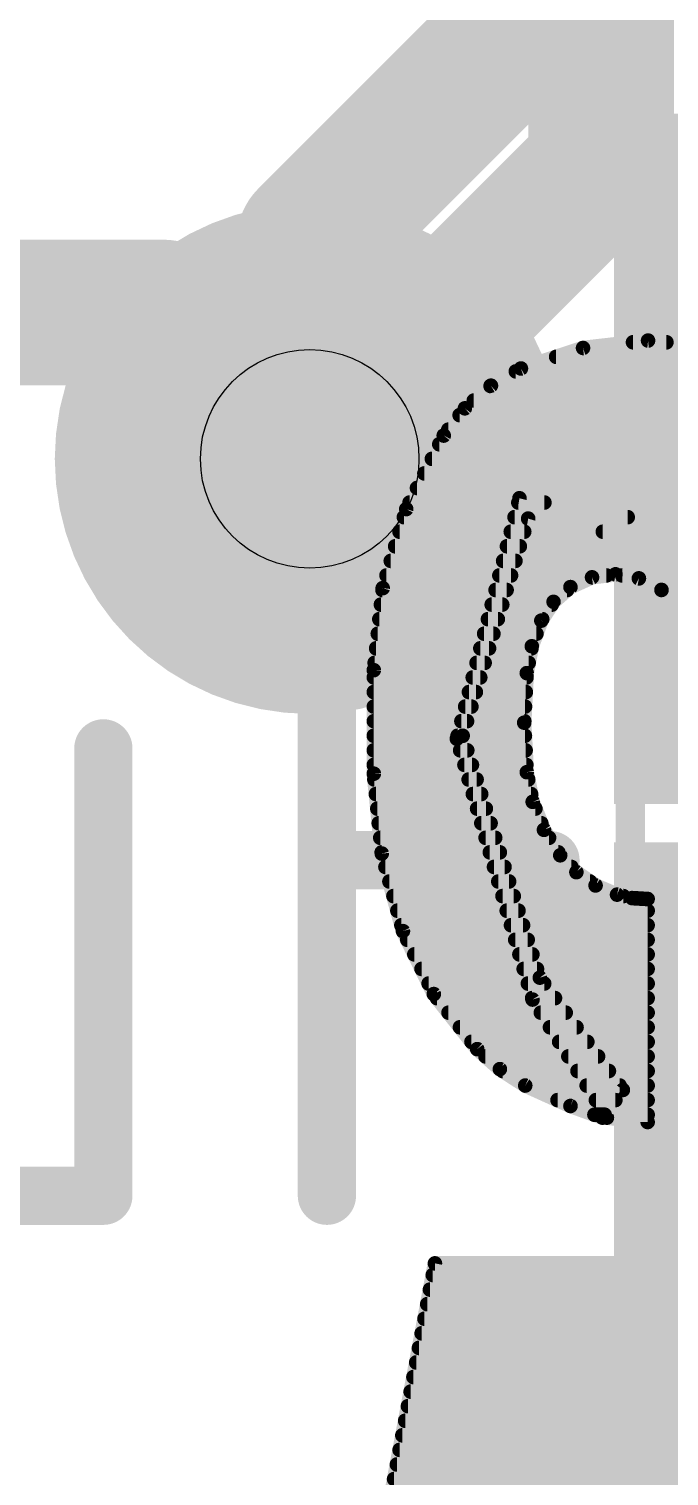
# Model space of a CAD drawing. Extents: x -26 to 81, y -15 to 33.
# Drawn here: x 6.368 to 7.485, y 24.897 to 27.419 of the extents above; entities that cross this region are included whole.
import ezdxf

# ---------------------------------------------------------------- set-up
doc = ezdxf.new("R2010")
doc.units = 0
for name, color, linetype in [('1', 12, 'CONTINUOUS'), ('16', 132, 'CONTINUOUS'), ('18', 110, 'CONTINUOUS'), ('22', 53, 'CONTINUOUS'), ('27', 253, 'CONTINUOUS'), ('29', 253, 'CONTINUOUS'), ('39', 12, 'CONTINUOUS'), ('44', 253, 'CONTINUOUS')]:
    doc.layers.add(name, color=color, linetype=linetype)

# ---------------------------------------------------------------- blocks, each defined once
blk = doc.blocks.new('RECT')
blk.add_solid([(-0.5, -0.5), (0.5, -0.5), (-0.5, 0.5), (0.5, 0.5)])
blk = doc.blocks.new('ROUNDV')
at = {"const_width": 0.5}
blk.add_lwpolyline([(0, -0.25, 1), (0, 0.25, 1), (0, -0.25)], format="xyb", dxfattribs=at)

msp = doc.modelspace()

# ---------------------------------------------------------------- linework, layer by layer
at = {"layer": '1', "const_width": 0.254}
for points in [[(6.858, 27.051), (7.5899, 27.7829)], [(6.858, 26.67), (6.858, 27.051)], [(4.699, 26.925), (6.603, 26.925)], [(6.603, 26.925), (6.858, 26.67)], [(8.04, 26.67), (6.858, 26.67)]]:
    msp.add_lwpolyline(points, dxfattribs=at)
at = {"layer": '1', "const_width": 0.127}
for points in [[(6.9215, 27.051, 1), (6.7945, 27.051)], [(6.8131, 27.0959, 1), (6.9029, 27.0061)], [(6.6479, 26.9699, 1), (6.5581, 26.8801)], [(6.603, 26.8615, 1), (6.603, 26.9885)], [(6.858, 26.7335, 1), (6.858, 26.6065)], [(6.8131, 26.6251, 1), (6.9029, 26.7149)], [(6.7945, 26.67, 1), (6.9215, 26.67)]]:
    msp.add_lwpolyline(points, format="xyb", dxfattribs=at)
at = {"layer": '16', "const_width": 0.254}
for points in [[(7.366, 29.591), (7.366, 27.178)], [(7.366, 27.178), (6.858, 26.67)], [(9.906, 26.67), (6.858, 26.67)]]:
    msp.add_lwpolyline(points, dxfattribs=at)
at = {"layer": '16', "const_width": 0.127}
for points in [[(7.4109, 27.1331, 1), (7.3211, 27.2229)], [(7.3025, 27.178, 1), (7.4295, 27.178)], [(6.858, 26.7335, 1), (6.858, 26.6065)], [(6.8131, 26.7149, 1), (6.9029, 26.6251)]]:
    msp.add_lwpolyline(points, format="xyb", dxfattribs=at)
at = {"layer": '22', "const_width": 0.0254}
for points in [[(7.3346, 26.8633), (7.448, 26.8762)], [(7.4218, 26.8732), (7.48, 26.8732)], [(7.448, 26.8762), (7.5616, 26.8656)], [(7.2263, 26.8275), (7.3346, 26.8633)], [(7.2877, 26.8478), (7.6153, 26.8478)], [(7.1741, 26.7976), (7.2263, 26.8275)], [(7.2174, 26.8224), (7.6588, 26.8224)], [(7.1286, 26.7581), (7.1741, 26.7976)], [(7.1734, 26.797), (7.6879, 26.797)], [(7.1441, 26.7716), (7.7098, 26.7716)], [(7.0917, 26.7106), (7.1286, 26.7581)], [(7.1194, 26.7462), (7.73, 26.7462)], [(7.0996, 26.7208), (7.7494, 26.7208)], [(7.0264, 26.5825), (7.0917, 26.7106)], [(7.0839, 26.6954), (7.7639, 26.6954)], [(7.071, 26.67), (7.7783, 26.67)], [(7.058, 26.6446), (7.7919, 26.6446)], [(7.0451, 26.6192), (7.8015, 26.6192)], [(7.1145, 26.1823), (7.2238, 26.6014)], [(7.2238, 26.6014), (7.5286, 26.5481)], [(6.9853, 26.4447), (7.0264, 26.5825)], [(7.0321, 26.5938), (7.8111, 26.5938)], [(7.2218, 26.5938), (7.2673, 26.5938)], [(7.0222, 26.5684), (7.8207, 26.5684)], [(7.239, 26.5659), (7.1247, 26.1874)], [(7.2152, 26.5684), (7.4125, 26.5684)], [(7.5133, 26.5176), (7.239, 26.5659)], [(7.0146, 26.543), (7.2321, 26.543)], [(7.2086, 26.543), (7.5316, 26.543)], [(7.3691, 26.543), (7.8267, 26.543)], [(7.007, 26.5176), (7.2244, 26.5176)], [(7.2019, 26.5176), (7.5468, 26.5176)], [(6.9994, 26.4922), (7.2167, 26.4922)], [(7.1953, 26.4922), (7.5619, 26.4922)], [(7.3913, 26.4688), (7.3503, 26.4636)], [(7.432, 26.4617), (7.3913, 26.4688)], [(6.9698, 26.3017), (6.9853, 26.4447)], [(6.9919, 26.4668), (7.2091, 26.4668)], [(7.1887, 26.4668), (7.3753, 26.4668)], [(7.3127, 26.4465), (7.2832, 26.4208)], [(7.3503, 26.4636), (7.3127, 26.4465)], [(7.4029, 26.4668), (7.577, 26.4668)], [(7.4714, 26.4416), (7.432, 26.4617)], [(6.9849, 26.4414), (7.2014, 26.4414)], [(7.1821, 26.4414), (7.3068, 26.4414)], [(7.2832, 26.4208), (7.2619, 26.3881)], [(7.5032, 26.4109), (7.4714, 26.4416)], [(7.4716, 26.4414), (7.5921, 26.4414)], [(6.9822, 26.416), (7.1937, 26.416)], [(7.1754, 26.416), (7.2801, 26.416)], [(6.9794, 26.3906), (7.1861, 26.3906)], [(7.1688, 26.3906), (7.2635, 26.3906)], [(7.2619, 26.3881), (7.2454, 26.3434)], [(6.9767, 26.3652), (7.1784, 26.3652)], [(7.1622, 26.3652), (7.2534, 26.3652)], [(7.2454, 26.3434), (7.2365, 26.2966)], [(6.9739, 26.3398), (7.1707, 26.3398)], [(7.1556, 26.3398), (7.2447, 26.3398)], [(6.9698, 26.1214), (6.9698, 26.3017)], [(6.9712, 26.3144), (7.1631, 26.3144)], [(7.149, 26.3144), (7.2399, 26.3144)], [(7.2365, 26.2966), (7.232, 26.2103)], [(6.9698, 26.289), (7.1554, 26.289)], [(7.1423, 26.289), (7.2361, 26.289)], [(6.9698, 26.2636), (7.1477, 26.2636)], [(7.1357, 26.2636), (7.2348, 26.2636)], [(6.9698, 26.2382), (7.14, 26.2382)], [(7.1291, 26.2382), (7.2335, 26.2382)], [(6.9698, 26.2128), (7.1324, 26.2128)], [(7.1225, 26.2128), (7.2322, 26.2128)], [(7.232, 26.2103), (7.2365, 26.1239)], [(6.9698, 26.1874), (7.1247, 26.1874)], [(7.2466, 25.7277), (7.1145, 26.1823)], [(7.1158, 26.1874), (7.2332, 26.1874)], [(7.1247, 26.1874), (7.2593, 25.7658)], [(6.9698, 26.162), (7.1328, 26.162)], [(7.1204, 26.162), (7.2345, 26.162)], [(6.9698, 26.1366), (7.1409, 26.1366)], [(6.9837, 25.9821), (6.9698, 26.1214)], [(7.1278, 26.1366), (7.2358, 26.1366)], [(7.2365, 26.1239), (7.2468, 26.0723)], [(6.9708, 26.1112), (7.149, 26.1112)], [(7.1352, 26.1112), (7.239, 26.1112)], [(6.9734, 26.0858), (7.1571, 26.0858)], [(7.1425, 26.0858), (7.2441, 26.0858)], [(7.2468, 26.0723), (7.2665, 26.0234)], [(6.9759, 26.0604), (7.1652, 26.0604)], [(7.1499, 26.0604), (7.2516, 26.0604)], [(6.9784, 26.035), (7.1734, 26.035)], [(7.1573, 26.035), (7.2618, 26.035)], [(7.2665, 26.0234), (7.2949, 25.9791)], [(6.981, 26.0096), (7.1815, 26.0096)], [(7.1647, 26.0096), (7.2754, 26.0096)], [(6.9835, 25.9842), (7.1896, 25.9842)], [(7.0206, 25.847), (6.9837, 25.9821)], [(7.1721, 25.9842), (7.2916, 25.9842)], [(7.2949, 25.9791), (7.3231, 25.9497)], [(6.9901, 25.9588), (7.1977, 25.9588)], [(7.1794, 25.9588), (7.3143, 25.9588)], [(7.3231, 25.9497), (7.3565, 25.9265)], [(6.997, 25.9334), (7.2058, 25.9334)], [(7.1868, 25.9334), (7.3466, 25.9334)], [(7.3565, 25.9265), (7.3939, 25.9105)], [(7.004, 25.908), (7.2139, 25.908)], [(7.1942, 25.908), (7.4049, 25.908)], [(7.3939, 25.9105), (7.4203, 25.9045)], [(7.4203, 25.9045), (7.4473, 25.9029)], [(7.4473, 25.9029), (7.4473, 25.5143)], [(7.0109, 25.8826), (7.222, 25.8826)], [(7.2016, 25.8826), (7.4473, 25.8826)], [(7.0178, 25.8572), (7.2301, 25.8572)], [(7.0744, 25.7373), (7.0206, 25.847)], [(7.209, 25.8572), (7.4473, 25.8572)], [(7.0281, 25.8318), (7.2382, 25.8318)], [(7.2164, 25.8318), (7.4473, 25.8318)], [(7.0405, 25.8064), (7.2463, 25.8064)], [(7.2237, 25.8064), (7.4473, 25.8064)], [(7.053, 25.781), (7.2544, 25.781)], [(7.2311, 25.781), (7.4473, 25.781)], [(7.2593, 25.7658), (7.4041, 25.5702)], [(7.0654, 25.7556), (7.2669, 25.7556)], [(7.1501, 25.6413), (7.0744, 25.7373)], [(7.2385, 25.7556), (7.4473, 25.7556)], [(7.08, 25.7302), (7.2857, 25.7302)], [(7.2459, 25.7302), (7.4473, 25.7302)], [(7.3762, 25.5219), (7.2466, 25.7277)], [(7.1, 25.7048), (7.3045, 25.7048)], [(7.261, 25.7048), (7.4473, 25.7048)], [(7.12, 25.6794), (7.3233, 25.6794)], [(7.277, 25.6794), (7.4473, 25.6794)], [(7.1401, 25.654), (7.3421, 25.654)], [(7.1896, 25.6064), (7.1501, 25.6413)], [(7.293, 25.654), (7.4473, 25.654)], [(7.1645, 25.6286), (7.3609, 25.6286)], [(7.309, 25.6286), (7.4473, 25.6286)], [(7.2339, 25.5778), (7.1896, 25.6064)], [(7.1946, 25.6032), (7.3797, 25.6032)], [(7.325, 25.6032), (7.4473, 25.6032)], [(7.3127, 25.5422), (7.2339, 25.5778)], [(7.2339, 25.5778), (7.3985, 25.5778)], [(7.341, 25.5778), (7.4473, 25.5778)], [(7.4041, 25.5702), (7.3685, 25.5219)], [(7.2901, 25.5524), (7.391, 25.5524)], [(7.3685, 25.5219), (7.3127, 25.5422)], [(7.357, 25.5524), (7.4473, 25.5524)], [(7.3545, 25.527), (7.3723, 25.527)], [(7.373, 25.527), (7.4473, 25.527)], [(7.4473, 25.5143), (7.3762, 25.5219)], [(7.0764, 25.2679), (7.0028, 24.8793)], [(9.1338, 25.2679), (7.0764, 25.2679)], [(7.0726, 25.2476), (9.1521, 25.2476)], [(7.0677, 25.2222), (9.175, 25.2222)], [(7.0629, 25.1968), (9.1979, 25.1968)], [(7.0581, 25.1714), (9.2208, 25.1714)], [(7.0533, 25.146), (9.2437, 25.146)], [(7.0485, 25.1206), (9.2667, 25.1206)], [(7.0437, 25.0952), (9.2896, 25.0952)], [(7.0389, 25.0698), (9.3125, 25.0698)], [(7.0341, 25.0444), (9.3354, 25.0444)], [(7.0293, 25.019), (9.3583, 25.019)], [(7.0245, 24.9936), (9.3812, 24.9936)], [(7.0196, 24.9682), (9.4041, 24.9682)], [(7.0148, 24.9428), (9.427, 24.9428)], [(7.01, 24.9174), (9.4499, 24.9174)], [(7.0052, 24.892), (9.4728, 24.892)]]:
    msp.add_lwpolyline(points, dxfattribs=at)
at = {"layer": '22', "const_width": 0.0127}
for points in [[(7.4218, 26.8796, 1), (7.4218, 26.8668)], [(7.4486, 26.8825, 1), (7.4474, 26.8699)], [(7.4487, 26.8699, 1), (7.4473, 26.8825)], [(7.48, 26.8668, 1), (7.48, 26.8796)], [(7.2877, 26.8542, 1), (7.2877, 26.8415)], [(7.3339, 26.8696, 1), (7.3354, 26.857)], [(7.3366, 26.8573, 1), (7.3326, 26.8693)], [(7.2174, 26.8288, 1), (7.2174, 26.8161)], [(7.2243, 26.8335, 1), (7.2283, 26.8215)], [(7.2295, 26.822, 1), (7.2231, 26.833)], [(7.1734, 26.8034, 1), (7.1734, 26.7906)], [(7.1709, 26.8031, 1), (7.1772, 26.7921)], [(7.1782, 26.7928, 1), (7.1699, 26.8024)], [(7.1441, 26.778, 1), (7.1441, 26.7653)], [(7.1194, 26.7526, 1), (7.1194, 26.7399)], [(7.1245, 26.7629, 1), (7.1328, 26.7533)], [(7.1336, 26.7542, 1), (7.1236, 26.762)], [(7.0996, 26.7272, 1), (7.0996, 26.7144)], [(7.0867, 26.7145, 1), (7.0967, 26.7067)], [(7.0974, 26.7077, 1), (7.086, 26.7135)], [(7.0839, 26.7018, 1), (7.0839, 26.6891)], [(7.071, 26.6764, 1), (7.071, 26.6637)], [(7.058, 26.651, 1), (7.058, 26.6382)], [(7.0451, 26.6256, 1), (7.0451, 26.6129)], [(7.2249, 26.6077, 1), (7.2227, 26.5951)], [(7.2299, 26.5998, 1), (7.2177, 26.603)], [(7.0207, 26.5854, 1), (7.032, 26.5796)], [(7.0324, 26.5807, 1), (7.0203, 26.5843)], [(7.0321, 26.6002, 1), (7.0321, 26.5875)], [(7.2218, 26.6002, 1), (7.2218, 26.5875)], [(7.2673, 26.5875, 1), (7.2673, 26.6002)], [(7.0222, 26.5748, 1), (7.0222, 26.562)], [(7.2152, 26.5748, 1), (7.2152, 26.562)], [(7.2401, 26.5722, 1), (7.2379, 26.5596)], [(7.2451, 26.5641, 1), (7.2329, 26.5677)], [(7.4125, 26.562, 1), (7.4125, 26.5748)], [(7.0146, 26.5494, 1), (7.0146, 26.5367)], [(7.2086, 26.5494, 1), (7.2086, 26.5367)], [(7.2321, 26.5367, 1), (7.2321, 26.5494)], [(7.3691, 26.5494, 1), (7.3691, 26.5367)], [(7.007, 26.524, 1), (7.007, 26.5113)], [(7.2019, 26.524, 1), (7.2019, 26.5113)], [(7.2244, 26.5113, 1), (7.2244, 26.524)], [(6.9994, 26.4986, 1), (6.9994, 26.4858)], [(7.1953, 26.4986, 1), (7.1953, 26.4858)], [(7.2167, 26.4858, 1), (7.2167, 26.4986)], [(7.3924, 26.4751, 1), (7.3902, 26.4626)], [(7.3921, 26.4625, 1), (7.3905, 26.4751)], [(6.9916, 26.444, 1), (6.979, 26.4454)], [(6.9919, 26.4732, 1), (6.9919, 26.4605)], [(7.1887, 26.4732, 1), (7.1887, 26.4605)], [(7.2091, 26.4605, 1), (7.2091, 26.4732)], [(7.3101, 26.4523, 1), (7.3153, 26.4407)], [(7.3169, 26.4417, 1), (7.3085, 26.4513)], [(7.3495, 26.4699, 1), (7.3511, 26.4573)], [(7.3529, 26.4578, 1), (7.3477, 26.4694)], [(7.3753, 26.4605, 1), (7.3753, 26.4732)], [(7.4029, 26.4732, 1), (7.4029, 26.4605)], [(7.4349, 26.4674, 1), (7.4291, 26.456)], [(7.4309, 26.4554, 1), (7.4331, 26.468)], [(6.9849, 26.4478, 1), (6.9849, 26.4351)], [(6.9792, 26.4465, 1), (6.9914, 26.4429)], [(7.1821, 26.4478, 1), (7.1821, 26.4351)], [(7.2014, 26.4351, 1), (7.2014, 26.4478)], [(7.2791, 26.4256, 1), (7.2874, 26.4161)], [(7.2885, 26.4174, 1), (7.2779, 26.4243)], [(7.3068, 26.4351, 1), (7.3068, 26.4478)], [(7.4758, 26.4462, 1), (7.467, 26.437)], [(7.4716, 26.4478, 1), (7.4716, 26.4351)], [(7.4685, 26.4359, 1), (7.4743, 26.4473)], [(6.9822, 26.4224, 1), (6.9822, 26.4096)], [(7.1754, 26.4224, 1), (7.1754, 26.4096)], [(7.1937, 26.4096, 1), (7.1937, 26.4224)], [(7.2801, 26.4096, 1), (7.2801, 26.4224)], [(6.9794, 26.397, 1), (6.9794, 26.3843)], [(7.1688, 26.397, 1), (7.1688, 26.3843)], [(7.1861, 26.3843, 1), (7.1861, 26.397)], [(7.2566, 26.3916, 1), (7.2672, 26.3846)], [(7.2679, 26.3859, 1), (7.2559, 26.3903)], [(7.2635, 26.3843, 1), (7.2635, 26.397)], [(6.9767, 26.3716, 1), (6.9767, 26.3589)], [(7.1622, 26.3716, 1), (7.1622, 26.3589)], [(7.1784, 26.3589, 1), (7.1784, 26.3716)], [(7.2516, 26.3422, 1), (7.2391, 26.3446)], [(7.2534, 26.3589, 1), (7.2534, 26.3716)], [(6.9739, 26.3462, 1), (6.9739, 26.3334)], [(7.1556, 26.3462, 1), (7.1556, 26.3334)], [(7.1707, 26.3334, 1), (7.1707, 26.3462)], [(7.2394, 26.3456, 1), (7.2513, 26.3412)], [(7.2447, 26.3334, 1), (7.2447, 26.3462)], [(6.9762, 26.3017, 1), (6.9634, 26.3017)], [(6.9635, 26.3024, 1), (6.9761, 26.301)], [(6.9712, 26.3208, 1), (6.9712, 26.3081)], [(7.149, 26.3208, 1), (7.149, 26.3081)], [(7.1631, 26.3081, 1), (7.1631, 26.3208)], [(7.2428, 26.2963, 1), (7.2302, 26.2969)], [(7.2399, 26.3081, 1), (7.2399, 26.3208)], [(6.9698, 26.2954, 1), (6.9698, 26.2827)], [(7.1423, 26.2954, 1), (7.1423, 26.2827)], [(7.1554, 26.2827, 1), (7.1554, 26.2954)], [(7.2303, 26.2978, 1), (7.2427, 26.2954)], [(7.2361, 26.2827, 1), (7.2361, 26.2954)], [(6.9698, 26.27, 1), (6.9698, 26.2572)], [(7.1357, 26.27, 1), (7.1357, 26.2572)], [(7.1477, 26.2572, 1), (7.1477, 26.27)], [(7.2348, 26.2572, 1), (7.2348, 26.27)], [(6.9698, 26.2446, 1), (6.9698, 26.2319)], [(7.1291, 26.2446, 1), (7.1291, 26.2319)], [(7.14, 26.2319, 1), (7.14, 26.2446)], [(7.2335, 26.2319, 1), (7.2335, 26.2446)], [(6.9698, 26.2192, 1), (6.9698, 26.2065)], [(7.1225, 26.2192, 1), (7.1225, 26.2065)], [(7.1324, 26.2065, 1), (7.1324, 26.2192)], [(7.2384, 26.2106, 1), (7.2257, 26.2099)], [(7.2257, 26.2106, 1), (7.2384, 26.2099)], [(7.2322, 26.2065, 1), (7.2322, 26.2192)], [(6.9698, 26.1938, 1), (6.9698, 26.181)], [(7.1206, 26.1841, 1), (7.1084, 26.1805)], [(7.1084, 26.1839, 1), (7.1206, 26.1807)], [(7.1158, 26.1938, 1), (7.1158, 26.181)], [(7.1186, 26.1892, 1), (7.1308, 26.1856)], [(7.1307, 26.1893, 1), (7.1187, 26.1855)], [(7.1247, 26.181, 1), (7.1247, 26.1938)], [(7.2332, 26.181, 1), (7.2332, 26.1938)], [(6.9698, 26.1684, 1), (6.9698, 26.1557)], [(7.1204, 26.1684, 1), (7.1204, 26.1557)], [(7.1328, 26.1557, 1), (7.1328, 26.1684)], [(7.2345, 26.1557, 1), (7.2345, 26.1684)], [(6.9698, 26.143, 1), (6.9698, 26.1303)], [(6.9761, 26.122, 1), (6.9635, 26.1208)], [(7.1278, 26.143, 1), (7.1278, 26.1303)], [(7.1409, 26.1303, 1), (7.1409, 26.143)], [(7.2427, 26.1251, 1), (7.2303, 26.1227)], [(7.2302, 26.1236, 1), (7.2428, 26.1242)], [(7.2358, 26.1303, 1), (7.2358, 26.143)], [(6.9634, 26.1214, 1), (6.9762, 26.1214)], [(6.9708, 26.1176, 1), (6.9708, 26.1048)], [(7.1352, 26.1176, 1), (7.1352, 26.1048)], [(7.149, 26.1048, 1), (7.149, 26.1176)], [(7.239, 26.1048, 1), (7.239, 26.1176)], [(6.9734, 26.0922, 1), (6.9734, 26.0795)], [(7.1425, 26.0922, 1), (7.1425, 26.0795)], [(7.1571, 26.0795, 1), (7.1571, 26.0922)], [(7.2527, 26.0746, 1), (7.2409, 26.0699)], [(7.2406, 26.071, 1), (7.253, 26.0735)], [(7.2441, 26.0795, 1), (7.2441, 26.0922)], [(6.9759, 26.0668, 1), (6.9759, 26.0541)], [(7.1499, 26.0668, 1), (7.1499, 26.0541)], [(7.1652, 26.0541, 1), (7.1652, 26.0668)], [(7.2516, 26.0541, 1), (7.2516, 26.0668)], [(6.9784, 26.0414, 1), (6.9784, 26.0286)], [(7.1573, 26.0414, 1), (7.1573, 26.0286)], [(7.1734, 26.0286, 1), (7.1734, 26.0414)], [(7.2718, 26.0269, 1), (7.2611, 26.02)], [(7.2606, 26.0211, 1), (7.2724, 26.0258)], [(7.2618, 26.0286, 1), (7.2618, 26.0414)], [(6.981, 26.016, 1), (6.981, 26.0033)], [(7.1647, 26.016, 1), (7.1647, 26.0033)], [(7.1815, 26.0033, 1), (7.1815, 26.016)], [(7.2754, 26.0033, 1), (7.2754, 26.016)], [(6.9835, 25.9906, 1), (6.9835, 25.9779)], [(6.9899, 25.9838, 1), (6.9776, 25.9804)], [(6.9774, 25.9814, 1), (6.99, 25.9827)], [(7.1721, 25.9906, 1), (7.1721, 25.9779)], [(7.1896, 25.9779, 1), (7.1896, 25.9906)], [(7.2995, 25.9835, 1), (7.2903, 25.9747)], [(7.2896, 25.9757, 1), (7.3002, 25.9825)], [(7.2916, 25.9779, 1), (7.2916, 25.9906)], [(6.9901, 25.9652, 1), (6.9901, 25.9524)], [(7.1794, 25.9652, 1), (7.1794, 25.9524)], [(7.1977, 25.9524, 1), (7.1977, 25.9652)], [(7.3143, 25.9524, 1), (7.3143, 25.9652)], [(7.3267, 25.9549, 1), (7.3194, 25.9445)], [(7.3185, 25.9453, 1), (7.3276, 25.9541)], [(6.997, 25.9398, 1), (6.997, 25.9271)], [(7.1868, 25.9398, 1), (7.1868, 25.9271)], [(7.2058, 25.9271, 1), (7.2058, 25.9398)], [(7.3466, 25.9271, 1), (7.3466, 25.9398)], [(7.359, 25.9324, 1), (7.354, 25.9207)], [(7.3529, 25.9213, 1), (7.3601, 25.9318)], [(7.004, 25.9144, 1), (7.004, 25.9017)], [(7.1942, 25.9144, 1), (7.1942, 25.9017)], [(7.2139, 25.9017, 1), (7.2139, 25.9144)], [(7.3953, 25.9167, 1), (7.3925, 25.9043)], [(7.3914, 25.9047, 1), (7.3964, 25.9163)], [(7.4049, 25.9017, 1), (7.4049, 25.9144)], [(7.4207, 25.9109, 1), (7.4199, 25.8982)], [(7.4189, 25.8983, 1), (7.4217, 25.9107)], [(7.4537, 25.9029, 1), (7.4409, 25.9029)], [(7.4469, 25.8966, 1), (7.4477, 25.9092)], [(7.0109, 25.889, 1), (7.0109, 25.8762)], [(7.2016, 25.889, 1), (7.2016, 25.8762)], [(7.222, 25.8762, 1), (7.222, 25.889)], [(7.4473, 25.8762, 1), (7.4473, 25.889)], [(7.0178, 25.8636, 1), (7.0178, 25.8509)], [(7.0263, 25.8498, 1), (7.0149, 25.8442)], [(7.0145, 25.8453, 1), (7.0267, 25.8487)], [(7.209, 25.8636, 1), (7.209, 25.8509)], [(7.2301, 25.8509, 1), (7.2301, 25.8636)], [(7.4473, 25.8509, 1), (7.4473, 25.8636)], [(7.0281, 25.8382, 1), (7.0281, 25.8255)], [(7.2164, 25.8382, 1), (7.2164, 25.8255)], [(7.2382, 25.8255, 1), (7.2382, 25.8382)], [(7.4473, 25.8255, 1), (7.4473, 25.8382)], [(7.0405, 25.8128, 1), (7.0405, 25.8)], [(7.2237, 25.8128, 1), (7.2237, 25.8)], [(7.2463, 25.8, 1), (7.2463, 25.8128)], [(7.4473, 25.8, 1), (7.4473, 25.8128)], [(7.053, 25.7874, 1), (7.053, 25.7747)], [(7.2311, 25.7874, 1), (7.2311, 25.7747)], [(7.2644, 25.7696, 1), (7.2542, 25.762)], [(7.2544, 25.7747, 1), (7.2544, 25.7874)], [(7.4473, 25.7747, 1), (7.4473, 25.7874)], [(7.0654, 25.762, 1), (7.0654, 25.7492)], [(7.0794, 25.7412, 1), (7.0694, 25.7333)], [(7.2385, 25.762, 1), (7.2385, 25.7492)], [(7.2533, 25.7639, 1), (7.2653, 25.7677)], [(7.2669, 25.7492, 1), (7.2669, 25.762)], [(7.4473, 25.7492, 1), (7.4473, 25.762)], [(7.0687, 25.7345, 1), (7.0801, 25.7401)], [(7.08, 25.7366, 1), (7.08, 25.7238)], [(7.2459, 25.7366, 1), (7.2459, 25.7238)], [(7.252, 25.7311, 1), (7.2412, 25.7243)], [(7.2405, 25.7259, 1), (7.2527, 25.7295)], [(7.2857, 25.7238, 1), (7.2857, 25.7366)], [(7.4473, 25.7238, 1), (7.4473, 25.7366)], [(7.1, 25.7112, 1), (7.1, 25.6985)], [(7.261, 25.7112, 1), (7.261, 25.6985)], [(7.3045, 25.6985, 1), (7.3045, 25.7112)], [(7.4473, 25.6985, 1), (7.4473, 25.7112)], [(7.12, 25.6858, 1), (7.12, 25.673)], [(7.277, 25.6858, 1), (7.277, 25.673)], [(7.3233, 25.673, 1), (7.3233, 25.6858)], [(7.4473, 25.673, 1), (7.4473, 25.6858)], [(7.1401, 25.6604, 1), (7.1401, 25.6476)], [(7.1543, 25.6461, 1), (7.1459, 25.6365)], [(7.1451, 25.6374, 1), (7.1551, 25.6452)], [(7.293, 25.6604, 1), (7.293, 25.6476)], [(7.3421, 25.6476, 1), (7.3421, 25.6604)], [(7.4473, 25.6476, 1), (7.4473, 25.6604)], [(7.1645, 25.635, 1), (7.1645, 25.6223)], [(7.309, 25.635, 1), (7.309, 25.6223)], [(7.3609, 25.6223, 1), (7.3609, 25.635)], [(7.4473, 25.6223, 1), (7.4473, 25.635)], [(7.1931, 25.6118, 1), (7.1862, 25.6011)], [(7.1854, 25.6017, 1), (7.1938, 25.6112)], [(7.1946, 25.6096, 1), (7.1946, 25.5968)], [(7.325, 25.6096, 1), (7.325, 25.5968)], [(7.3797, 25.5968, 1), (7.3797, 25.6096)], [(7.4473, 25.5968, 1), (7.4473, 25.6096)], [(7.2339, 25.5842, 1), (7.2339, 25.5714)], [(7.2365, 25.5836, 1), (7.2313, 25.572)], [(7.2305, 25.5725, 1), (7.2373, 25.5831)], [(7.341, 25.5842, 1), (7.341, 25.5714)], [(7.3985, 25.5714, 1), (7.3985, 25.5842)], [(7.399, 25.5664, 1), (7.4092, 25.574)], [(7.4092, 25.5664, 1), (7.399, 25.574)], [(7.4473, 25.5714, 1), (7.4473, 25.5842)], [(7.2901, 25.5588, 1), (7.2901, 25.5461)], [(7.3149, 25.5482, 1), (7.3105, 25.5362)], [(7.3101, 25.5364, 1), (7.3153, 25.548)], [(7.357, 25.5588, 1), (7.357, 25.5461)], [(7.391, 25.5461, 1), (7.391, 25.5588)], [(7.4473, 25.5461, 1), (7.4473, 25.5588)], [(7.3545, 25.5334, 1), (7.3545, 25.5206)], [(7.3634, 25.5257, 1), (7.3736, 25.5181)], [(7.3663, 25.5159, 1), (7.3707, 25.5279)], [(7.373, 25.5334, 1), (7.373, 25.5206)], [(7.3769, 25.5282, 1), (7.3755, 25.5156)], [(7.3708, 25.5185, 1), (7.3816, 25.5253)], [(7.3723, 25.5206, 1), (7.3723, 25.5334)], [(7.4466, 25.508, 1), (7.448, 25.5206)], [(7.4473, 25.5206, 1), (7.4473, 25.5334)], [(7.4409, 25.5143, 1), (7.4537, 25.5143)], [(7.0764, 25.2743, 1), (7.0764, 25.2615)], [(7.0826, 25.2667, 1), (7.0702, 25.2691)], [(7.0726, 25.254, 1), (7.0726, 25.2413)], [(7.0677, 25.2286, 1), (7.0677, 25.2158)], [(7.0629, 25.2032, 1), (7.0629, 25.1904)], [(7.0581, 25.1778, 1), (7.0581, 25.1651)], [(7.0533, 25.1524, 1), (7.0533, 25.1396)], [(7.0485, 25.127, 1), (7.0485, 25.1142)], [(7.0437, 25.1016, 1), (7.0437, 25.0889)], [(7.0389, 25.0762, 1), (7.0389, 25.0634)], [(7.0341, 25.0508, 1), (7.0341, 25.038)], [(7.0293, 25.0254, 1), (7.0293, 25.0127)], [(7.0245, 25, 1), (7.0245, 24.9872)], [(7.0196, 24.9746, 1), (7.0196, 24.9618)], [(7.0148, 24.9492, 1), (7.0148, 24.9365)], [(7.01, 24.9238, 1), (7.01, 24.911)], [(7.0052, 24.8984, 1), (7.0052, 24.8856)]]:
    msp.add_lwpolyline(points, format="xyb", dxfattribs=at)
at = {"layer": '27', "const_width": 0.1016}
for points in [[(6.888, 25.3858), (6.888, 26.5552)], [(6.888, 26.5552), (7.6676, 26.5552)], [(6.4982, 25.3858), (6.4982, 26.1654)], [(6.888, 25.9705), (7.2778, 25.9705)], [(5.9135, 25.3858), (6.4982, 25.3858)]]:
    msp.add_lwpolyline(points, dxfattribs=at)
at = {"layer": '27', "const_width": 0.0508}
for points in [[(6.9134, 26.5552, 1), (6.8626, 26.5552)], [(6.888, 26.5806, 1), (6.888, 26.5298)], [(6.5236, 26.1654, 1), (6.4728, 26.1654)], [(6.888, 25.9959, 1), (6.888, 25.9451)], [(7.2778, 25.9451, 1), (7.2778, 25.9959)], [(6.4982, 25.3604, 1), (6.4982, 25.4112)], [(6.4728, 25.3858, 1), (6.5236, 25.3858)], [(6.8626, 25.3858, 1), (6.9134, 25.3858)]]:
    msp.add_lwpolyline(points, format="xyb", dxfattribs=at)
at = {"layer": '39', "const_width": 0.0508}
for points in [[(7.417, 25.687), (7.417, 27.653)], [(7.417, 26.383), (10.363, 26.383)], [(7.417, 24.417), (7.417, 26.383)], [(10.363, 25.687), (7.417, 25.687)]]:
    msp.add_lwpolyline(points, dxfattribs=at)
at = {"layer": '39', "const_width": 0.0254}
for points in [[(7.417, 26.3957, 1), (7.417, 26.3703)], [(7.4297, 26.383, 1), (7.4043, 26.383)], [(7.417, 25.6997, 1), (7.417, 25.6743)], [(7.4043, 25.687, 1), (7.4297, 25.687)]]:
    msp.add_lwpolyline(points, format="xyb", dxfattribs=at)
at = {"layer": '44'}
msp.add_circle((6.858, 26.67), 0.1905, dxfattribs=at)

# ---------------------------------------------------------------- block references
at = {"layer": '18', "xscale": 0.889, "yscale": 0.889}
msp.add_blockref('ROUNDV', (6.858, 26.67), dxfattribs=at)
msp.add_blockref('ROUNDV', (6.858, 26.67), dxfattribs=at)
at = {"layer": '29', "xscale": 1.3032, "yscale": 1.2032}
for p in [(8.04, 26.67), (8.04, 25.4)]:
    msp.add_blockref('RECT', p, dxfattribs=at)

doc.saveas('drawing.dxf')
